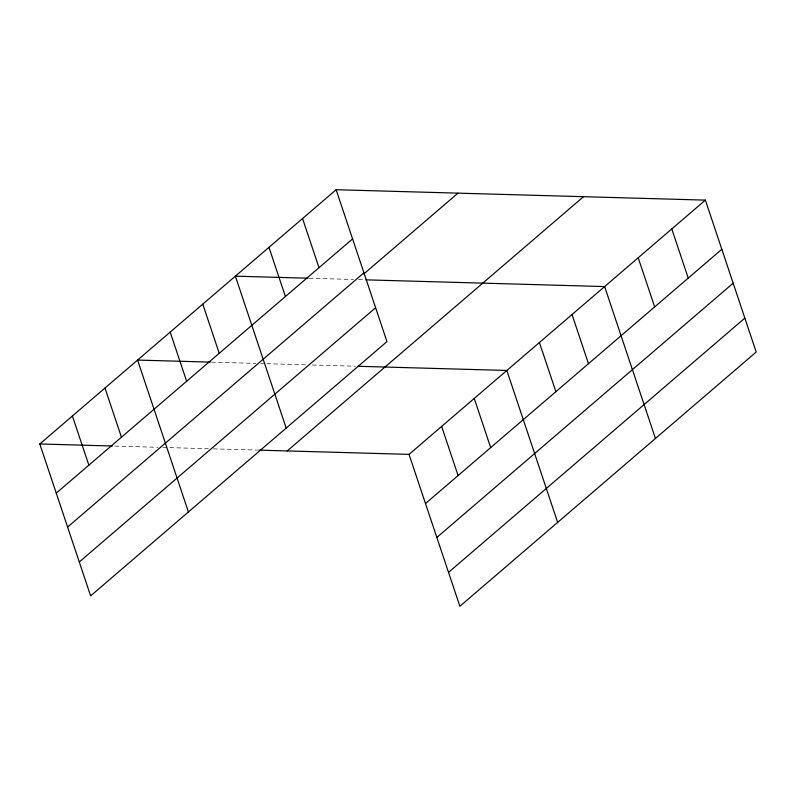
<?xml version="1.0" encoding="UTF-8"?>
<svg xmlns="http://www.w3.org/2000/svg" width="796" height="796" viewBox="0 0 796 796"><rect width="100%" height="100%" fill="white"/><g stroke="black" fill="none" stroke-linecap="round" stroke-linejoin="round"><path stroke-width="0.6" stroke-dasharray="3.98 2.98" d="M309.226 278.242L353.533 279.495M358.459 279.635L364.608 279.804M211.438 362.15L255.745 363.394M260.67 363.533L265.595 363.673M266.819 363.712L306.211 364.817M312.36 364.996L355.444 366.21M114.883 446.088L157.956 447.302M162.881 447.442L208.423 448.725M213.348 448.864L257.655 450.108"/><path stroke-width="1.19" d="M336.131 189.717L386.955 341.623L90.625 595.876L39.8 443.969L336.131 189.717L705.375 200.124L756.2 352.031L459.869 606.283L409.045 454.377L705.375 200.124M56.247 493.142L352.578 238.89M67.6 527.042L363.921 272.799M363.762 273.993L457.979 193.149M79.282 561.976L375.613 307.724M287.197 450.944L583.518 196.692M425.492 503.54L721.823 249.287M436.835 537.449L733.166 283.197M448.526 572.374L744.857 318.121M307.992 278.212L235.377 276.162L286.202 428.069M365.842 279.844L604.622 286.57L655.446 438.477M210.204 362.11L137.589 360.071L188.413 511.977M357.901 366.269L506.833 370.468L557.658 522.375M39.8 443.969L112.415 446.019M258.879 450.138L409.045 454.377M671.784 228.94L688.242 278.103M638.203 257.755L654.66 306.918M572.025 314.529L588.473 363.702M539.429 342.499L555.877 391.672M474.237 398.438L490.684 447.611M441.641 426.407L458.088 475.57M302.55 218.532L318.997 267.705M268.958 247.347L285.416 296.52M202.781 304.132L219.238 353.305M170.185 332.101L186.642 381.274M104.992 388.04L121.45 437.203M72.396 416L88.844 465.172"/></g></svg>
